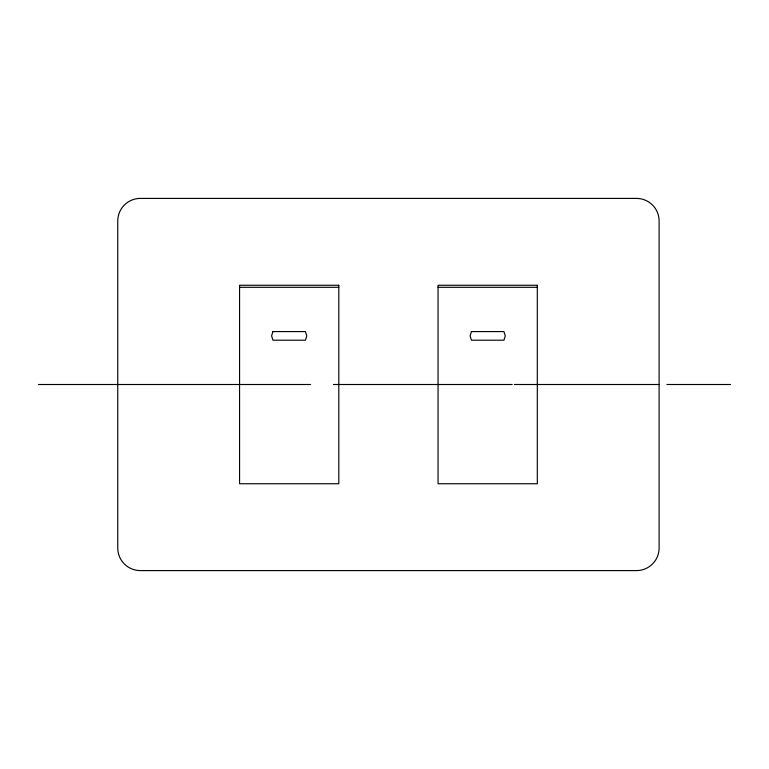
<?xml version="1.0" encoding="UTF-8"?>
<svg xmlns="http://www.w3.org/2000/svg" width="769" height="769" viewBox="0 0 769 769"><rect width="100%" height="100%" fill="white"/><g stroke="black" fill="none" stroke-linecap="round" stroke-linejoin="round"><path stroke-width="1.15" d="M239.563 287.298L338.812 287.298M438.061 287.298L537.31 287.298M38.45 384.5L310.541 384.5M333.429 384.5L512.221 384.5M514.365 384.5L658.946 384.5M666.915 384.5L730.55 384.5M272.947 331.574L271.601 335.89L272.947 340.196L305.428 340.196L306.783 335.89L305.428 331.574L272.947 331.574M471.445 331.574L470.09 335.89L471.445 340.196L503.926 340.196L505.281 335.89L503.926 331.574L471.445 331.574M636.559 198.412L140.323 198.412A22.561 22.561 0 0 0 117.763 220.963L117.763 548.037A22.561 22.561 0 0 0 140.323 570.588L636.559 570.588A22.561 22.561 0 0 0 659.11 548.037L659.11 220.963A22.561 22.561 0 0 0 636.559 198.412M338.812 285.251L239.563 285.251L239.563 483.749L338.812 483.749L338.812 285.251M537.31 285.251L438.061 285.251L438.061 483.749L537.31 483.749L537.31 285.251"/></g></svg>
